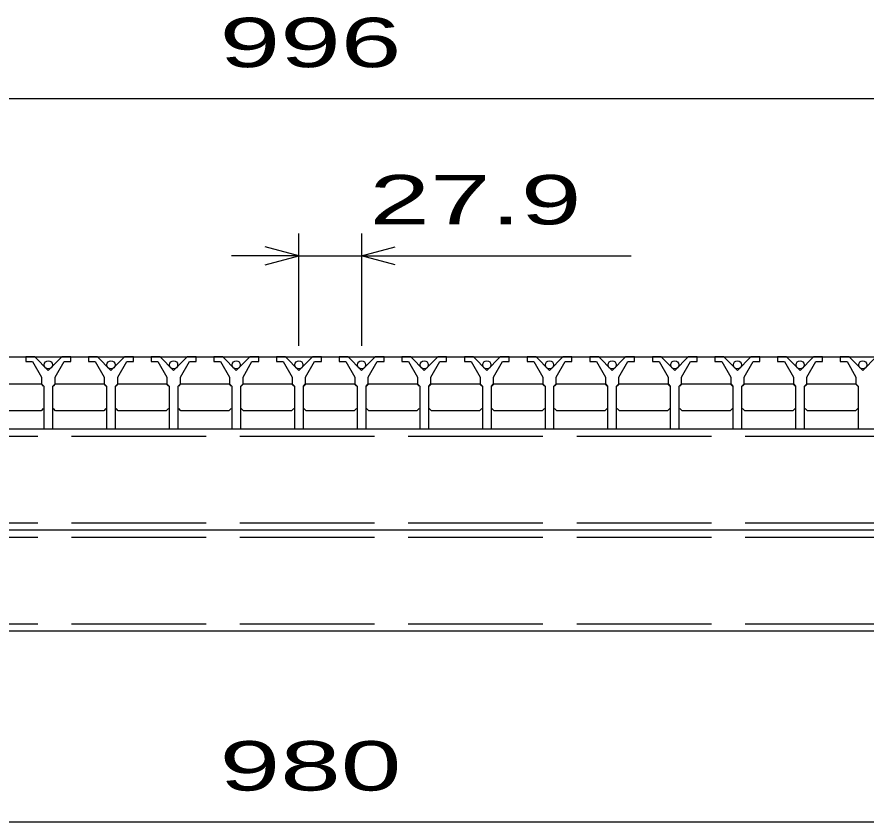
# Model space of a CAD drawing. Units: millimetres, scale not verified. Extents: x -1820 to 1736, y -1282 to 1048.
# Drawn here: x -1055.2 to -676.7, y -792.5 to -434.2 of the extents above; entities that cross this region are included whole.
import ezdxf
from ezdxf.enums import TextEntityAlignment as Align

# ---------------------------------------------------------------- set-up
doc = ezdxf.new("R2010")
doc.units = ezdxf.units.MM
doc.header["$LTSCALE"] = 10
doc.linetypes.add('DASHED', pattern=[7.5, 6, -1.5])
doc.layers.add('CADPAC_LAYER_0016', color=3, linetype='Continuous', lineweight=25)
doc.layers.add('CADPAC_LAYER_0022', color=2, linetype='Continuous', lineweight=25)
doc.styles.add('ベクトル', font='')
doc.styles.get('ベクトル').set_extended_font_data('ベクトル')

msp = doc.modelspace()

# ---------------------------------------------------------------- linework, layer by layer
at = {"layer": 'CADPAC_LAYER_0016'}
for p, q in [((-1414, -585.5), (-418, -585.5)), ((-1047.3, -585.5), (-1051.3, -585.5)), ((-1051.3, -585.5), (-1051.3, -587.5)), ((-1041.3, -591.5), (-1047.3, -585.5)), ((-1035.3, -585.5), (-1041.3, -591.5)), ((-1031.3, -585.5), (-1035.3, -585.5)), ((-1031.3, -587.5), (-1031.3, -585.5)), ((-1019.4, -585.5), (-1023.4, -585.5)), ((-1023.4, -585.5), (-1023.4, -587.5)), ((-1013.4, -591.5), (-1019.4, -585.5)), ((-1007.4, -585.5), (-1013.4, -591.5)), ((-1003.4, -585.5), (-1007.4, -585.5)), ((-1003.4, -587.5), (-1003.4, -585.5)), ((-991.5, -585.5), (-995.5, -585.5)), ((-995.5, -585.5), (-995.5, -587.5)), ((-985.5, -591.5), (-991.5, -585.5)), ((-979.5, -585.5), (-985.5, -591.5)), ((-975.5, -585.5), (-979.5, -585.5)), ((-975.5, -587.5), (-975.5, -585.5)), ((-963.6, -585.5), (-967.6, -585.5)), ((-967.6, -585.5), (-967.6, -587.5)), ((-957.6, -591.5), (-963.6, -585.5)), ((-951.6, -585.5), (-957.6, -591.5)), ((-947.6, -585.5), (-951.6, -585.5)), ((-947.6, -587.5), (-947.6, -585.5)), ((-935.7, -585.5), (-939.7, -585.5)), ((-939.7, -585.5), (-939.7, -587.5)), ((-929.7, -591.5), (-935.7, -585.5)), ((-923.7, -585.5), (-929.7, -591.5)), ((-919.7, -585.5), (-923.7, -585.5)), ((-919.7, -587.5), (-919.7, -585.5)), ((-907.8, -585.5), (-911.8, -585.5)), ((-911.8, -585.5), (-911.8, -587.5)), ((-901.8, -591.5), (-907.8, -585.5)), ((-895.8, -585.5), (-901.8, -591.5)), ((-891.8, -585.5), (-895.8, -585.5)), ((-891.8, -587.5), (-891.8, -585.5)), ((-879.9, -585.5), (-883.9, -585.5)), ((-883.9, -585.5), (-883.9, -587.5)), ((-873.9, -591.5), (-879.9, -585.5)), ((-867.9, -585.5), (-873.9, -591.5)), ((-863.9, -585.5), (-867.9, -585.5)), ((-863.9, -587.5), (-863.9, -585.5)), ((-852, -585.5), (-856, -585.5)), ((-856, -585.5), (-856, -587.5)), ((-846, -591.5), (-852, -585.5)), ((-840, -585.5), (-846, -591.5)), ((-836, -585.5), (-840, -585.5)), ((-836, -587.5), (-836, -585.5)), ((-824.1, -585.5), (-828.1, -585.5)), ((-828.1, -585.5), (-828.1, -587.5)), ((-818.1, -591.5), (-824.1, -585.5)), ((-812.1, -585.5), (-818.1, -591.5)), ((-808.1, -585.5), (-812.1, -585.5)), ((-808.1, -587.5), (-808.1, -585.5)), ((-796.2, -585.5), (-800.2, -585.5)), ((-800.2, -585.5), (-800.2, -587.5)), ((-790.2, -591.5), (-796.2, -585.5)), ((-784.2, -585.5), (-790.2, -591.5)), ((-780.2, -585.5), (-784.2, -585.5)), ((-780.2, -587.5), (-780.2, -585.5)), ((-768.3, -585.5), (-772.3, -585.5)), ((-772.3, -585.5), (-772.3, -587.5)), ((-762.3, -591.5), (-768.3, -585.5)), ((-756.3, -585.5), (-762.3, -591.5)), ((-752.3, -585.5), (-756.3, -585.5)), ((-752.3, -587.5), (-752.3, -585.5)), ((-740.4, -585.5), (-744.4, -585.5)), ((-744.4, -585.5), (-744.4, -587.5)), ((-734.4, -591.5), (-740.4, -585.5)), ((-728.4, -585.5), (-734.4, -591.5)), ((-724.4, -585.5), (-728.4, -585.5)), ((-724.4, -587.5), (-724.4, -585.5)), ((-712.5, -585.5), (-716.5, -585.5)), ((-716.5, -585.5), (-716.5, -587.5)), ((-706.5, -591.5), (-712.5, -585.5)), ((-700.5, -585.5), (-706.5, -591.5)), ((-696.5, -585.5), (-700.5, -585.5)), ((-696.5, -587.5), (-696.5, -585.5)), ((-684.6, -585.5), (-688.6, -585.5)), ((-688.6, -585.5), (-688.6, -587.5)), ((-678.6, -591.5), (-684.6, -585.5)), ((-672.6, -585.5), (-678.6, -591.5)), ((-1051.3, -587.5), (-1048.3, -587.5)), ((-1048.3, -587.5), (-1044.3, -594.5)), ((-1038.3, -594.5), (-1034.3, -587.5)), ((-1034.3, -587.5), (-1031.3, -587.5)), ((-1023.4, -587.5), (-1020.4, -587.5)), ((-1020.4, -587.5), (-1016.4, -594.5)), ((-1010.4, -594.5), (-1006.4, -587.5)), ((-1006.4, -587.5), (-1003.4, -587.5)), ((-995.5, -587.5), (-992.5, -587.5)), ((-992.5, -587.5), (-988.5, -594.5)), ((-982.5, -594.5), (-978.5, -587.5)), ((-978.5, -587.5), (-975.5, -587.5)), ((-967.6, -587.5), (-964.6, -587.5)), ((-964.6, -587.5), (-960.6, -594.5)), ((-954.6, -594.5), (-950.6, -587.5)), ((-950.6, -587.5), (-947.6, -587.5)), ((-939.7, -587.5), (-936.7, -587.5)), ((-936.7, -587.5), (-932.7, -594.5)), ((-926.7, -594.5), (-922.7, -587.5)), ((-922.7, -587.5), (-919.7, -587.5)), ((-911.8, -587.5), (-908.8, -587.5)), ((-908.8, -587.5), (-904.8, -594.5)), ((-898.8, -594.5), (-894.8, -587.5)), ((-894.8, -587.5), (-891.8, -587.5)), ((-883.9, -587.5), (-880.9, -587.5)), ((-880.9, -587.5), (-876.9, -594.5)), ((-870.9, -594.5), (-866.9, -587.5)), ((-866.9, -587.5), (-863.9, -587.5)), ((-856, -587.5), (-853, -587.5)), ((-853, -587.5), (-849, -594.5)), ((-843, -594.5), (-839, -587.5)), ((-839, -587.5), (-836, -587.5)), ((-828.1, -587.5), (-825.1, -587.5)), ((-825.1, -587.5), (-821.1, -594.5)), ((-815.1, -594.5), (-811.1, -587.5)), ((-811.1, -587.5), (-808.1, -587.5)), ((-800.2, -587.5), (-797.2, -587.5)), ((-797.2, -587.5), (-793.2, -594.5)), ((-787.2, -594.5), (-783.2, -587.5)), ((-783.2, -587.5), (-780.2, -587.5)), ((-772.3, -587.5), (-769.3, -587.5)), ((-769.3, -587.5), (-765.3, -594.5)), ((-759.3, -594.5), (-755.3, -587.5)), ((-755.3, -587.5), (-752.3, -587.5)), ((-744.4, -587.5), (-741.4, -587.5)), ((-741.4, -587.5), (-737.4, -594.5)), ((-731.4, -594.5), (-727.4, -587.5)), ((-727.4, -587.5), (-724.4, -587.5)), ((-716.5, -587.5), (-713.5, -587.5)), ((-713.5, -587.5), (-709.5, -594.5)), ((-703.5, -594.5), (-699.5, -587.5)), ((-699.5, -587.5), (-696.5, -587.5)), ((-688.6, -587.5), (-685.6, -587.5)), ((-685.6, -587.5), (-681.6, -594.5)), ((-1065.95, -597.5), (-1044.55, -597.5)), ((-1044.55, -597.5), (-1043.55, -598.5)), ((-1044.3, -594.5), (-1044.3, -597.5)), ((-1044.3, -597.5), (-1043.3, -598.5)), ((-1039.3, -598.5), (-1038.3, -597.5)), ((-1039.05, -598.5), (-1038.05, -597.5)), ((-1038.3, -597.5), (-1038.3, -594.5)), ((-1038.05, -597.5), (-1016.65, -597.5)), ((-1016.65, -597.5), (-1015.65, -598.5)), ((-1016.4, -594.5), (-1016.4, -597.5)), ((-1016.4, -597.5), (-1015.4, -598.5)), ((-1011.4, -598.5), (-1010.4, -597.5)), ((-1011.15, -598.5), (-1010.15, -597.5)), ((-1010.4, -597.5), (-1010.4, -594.5)), ((-1010.15, -597.5), (-988.75, -597.5)), ((-988.75, -597.5), (-987.75, -598.5)), ((-988.5, -594.5), (-988.5, -597.5)), ((-988.5, -597.5), (-987.5, -598.5)), ((-983.5, -598.5), (-982.5, -597.5)), ((-983.25, -598.5), (-982.25, -597.5)), ((-982.5, -597.5), (-982.5, -594.5)), ((-982.25, -597.5), (-960.85, -597.5)), ((-960.85, -597.5), (-959.85, -598.5)), ((-960.6, -594.5), (-960.6, -597.5)), ((-960.6, -597.5), (-959.6, -598.5)), ((-955.6, -598.5), (-954.6, -597.5)), ((-955.35, -598.5), (-954.35, -597.5)), ((-954.6, -597.5), (-954.6, -594.5)), ((-954.35, -597.5), (-932.95, -597.5)), ((-932.95, -597.5), (-931.95, -598.5)), ((-932.7, -594.5), (-932.7, -597.5)), ((-932.7, -597.5), (-931.7, -598.5)), ((-927.7, -598.5), (-926.7, -597.5)), ((-927.45, -598.5), (-926.45, -597.5)), ((-926.7, -597.5), (-926.7, -594.5)), ((-926.45, -597.5), (-905.05, -597.5)), ((-905.05, -597.5), (-904.05, -598.5)), ((-904.8, -594.5), (-904.8, -597.5)), ((-904.8, -597.5), (-903.8, -598.5)), ((-899.8, -598.5), (-898.8, -597.5)), ((-899.55, -598.5), (-898.55, -597.5)), ((-898.8, -597.5), (-898.8, -594.5)), ((-898.55, -597.5), (-877.15, -597.5)), ((-877.15, -597.5), (-876.15, -598.5)), ((-876.9, -594.5), (-876.9, -597.5)), ((-876.9, -597.5), (-875.9, -598.5)), ((-871.9, -598.5), (-870.9, -597.5)), ((-871.65, -598.5), (-870.65, -597.5)), ((-870.9, -597.5), (-870.9, -594.5)), ((-870.65, -597.5), (-849.25, -597.5)), ((-849.25, -597.5), (-848.25, -598.5)), ((-849, -594.5), (-849, -597.5)), ((-849, -597.5), (-848, -598.5)), ((-844, -598.5), (-843, -597.5)), ((-843.75, -598.5), (-842.75, -597.5)), ((-843, -597.5), (-843, -594.5)), ((-842.75, -597.5), (-821.35, -597.5)), ((-821.35, -597.5), (-820.35, -598.5)), ((-821.1, -594.5), (-821.1, -597.5)), ((-821.1, -597.5), (-820.1, -598.5)), ((-816.1, -598.5), (-815.1, -597.5)), ((-815.85, -598.5), (-814.85, -597.5)), ((-815.1, -597.5), (-815.1, -594.5)), ((-814.85, -597.5), (-793.45, -597.5)), ((-793.45, -597.5), (-792.45, -598.5)), ((-793.2, -594.5), (-793.2, -597.5)), ((-793.2, -597.5), (-792.2, -598.5)), ((-788.2, -598.5), (-787.2, -597.5)), ((-787.95, -598.5), (-786.95, -597.5)), ((-787.2, -597.5), (-787.2, -594.5)), ((-786.95, -597.5), (-765.55, -597.5)), ((-765.55, -597.5), (-764.55, -598.5)), ((-765.3, -594.5), (-765.3, -597.5)), ((-765.3, -597.5), (-764.3, -598.5)), ((-760.3, -598.5), (-759.3, -597.5)), ((-760.05, -598.5), (-759.05, -597.5)), ((-759.3, -597.5), (-759.3, -594.5)), ((-759.05, -597.5), (-737.65, -597.5)), ((-737.65, -597.5), (-736.65, -598.5)), ((-737.4, -594.5), (-737.4, -597.5)), ((-737.4, -597.5), (-736.4, -598.5)), ((-732.4, -598.5), (-731.4, -597.5)), ((-732.15, -598.5), (-731.15, -597.5)), ((-731.4, -597.5), (-731.4, -594.5)), ((-731.15, -597.5), (-709.75, -597.5)), ((-709.75, -597.5), (-708.75, -598.5)), ((-709.5, -594.5), (-709.5, -597.5)), ((-709.5, -597.5), (-708.5, -598.5)), ((-704.5, -598.5), (-703.5, -597.5)), ((-704.25, -598.5), (-703.25, -597.5)), ((-703.5, -597.5), (-703.5, -594.5)), ((-703.25, -597.5), (-681.85, -597.5)), ((-681.85, -597.5), (-680.85, -598.5)), ((-681.6, -594.5), (-681.6, -597.5)), ((-681.6, -597.5), (-680.6, -598.5)), ((-1043.3, -598.5), (-1043.3, -617.5)), ((-1039.3, -617.5), (-1039.3, -598.5)), ((-1015.4, -598.5), (-1015.4, -617.5)), ((-1011.4, -617.5), (-1011.4, -598.5)), ((-987.5, -598.5), (-987.5, -617.5)), ((-983.5, -617.5), (-983.5, -598.5)), ((-959.6, -598.5), (-959.6, -617.5)), ((-955.6, -617.5), (-955.6, -598.5)), ((-931.7, -598.5), (-931.7, -617.5)), ((-927.7, -617.5), (-927.7, -598.5)), ((-903.8, -598.5), (-903.8, -617.5)), ((-899.8, -617.5), (-899.8, -598.5)), ((-875.9, -598.5), (-875.9, -617.5)), ((-871.9, -617.5), (-871.9, -598.5)), ((-848, -598.5), (-848, -617.5)), ((-844, -617.5), (-844, -598.5)), ((-820.1, -598.5), (-820.1, -617.5)), ((-816.1, -617.5), (-816.1, -598.5)), ((-792.2, -598.5), (-792.2, -617.5)), ((-788.2, -617.5), (-788.2, -598.5)), ((-764.3, -598.5), (-764.3, -617.5)), ((-760.3, -617.5), (-760.3, -598.5)), ((-736.4, -598.5), (-736.4, -617.5)), ((-732.4, -617.5), (-732.4, -598.5)), ((-708.5, -598.5), (-708.5, -617.5)), ((-704.5, -617.5), (-704.5, -598.5)), ((-680.6, -598.5), (-680.6, -617.5)), ((-1043.55, -608.5), (-1044.55, -609.5)), ((-1038.05, -609.5), (-1039.05, -608.5)), ((-1015.65, -608.5), (-1016.65, -609.5)), ((-1010.15, -609.5), (-1011.15, -608.5)), ((-987.75, -608.5), (-988.75, -609.5)), ((-982.25, -609.5), (-983.25, -608.5)), ((-959.85, -608.5), (-960.85, -609.5)), ((-954.35, -609.5), (-955.35, -608.5)), ((-931.95, -608.5), (-932.95, -609.5)), ((-926.45, -609.5), (-927.45, -608.5)), ((-904.05, -608.5), (-905.05, -609.5)), ((-898.55, -609.5), (-899.55, -608.5)), ((-876.15, -608.5), (-877.15, -609.5)), ((-870.65, -609.5), (-871.65, -608.5)), ((-848.25, -608.5), (-849.25, -609.5)), ((-842.75, -609.5), (-843.75, -608.5)), ((-820.35, -608.5), (-821.35, -609.5)), ((-814.85, -609.5), (-815.85, -608.5)), ((-792.45, -608.5), (-793.45, -609.5)), ((-786.95, -609.5), (-787.95, -608.5)), ((-764.55, -608.5), (-765.55, -609.5)), ((-759.05, -609.5), (-760.05, -608.5)), ((-736.65, -608.5), (-737.65, -609.5)), ((-731.15, -609.5), (-732.15, -608.5)), ((-708.75, -608.5), (-709.75, -609.5)), ((-703.25, -609.5), (-704.25, -608.5)), ((-680.85, -608.5), (-681.85, -609.5)), ((-1044.55, -609.5), (-1065.95, -609.5)), ((-1016.65, -609.5), (-1038.05, -609.5)), ((-988.75, -609.5), (-1010.15, -609.5)), ((-960.85, -609.5), (-982.25, -609.5)), ((-932.95, -609.5), (-954.35, -609.5)), ((-905.05, -609.5), (-926.45, -609.5)), ((-877.15, -609.5), (-898.55, -609.5)), ((-849.25, -609.5), (-870.65, -609.5)), ((-821.35, -609.5), (-842.75, -609.5)), ((-793.45, -609.5), (-814.85, -609.5)), ((-765.55, -609.5), (-786.95, -609.5)), ((-737.65, -609.5), (-759.05, -609.5)), ((-709.75, -609.5), (-731.15, -609.5)), ((-681.85, -609.5), (-703.25, -609.5)), ((-1406.25, -617.5), (-425.75, -617.5)), ((-1406, -617.5), (-426, -617.5)), ((-1043.3, -617.5), (-1039.3, -617.5)), ((-1015.4, -617.5), (-1011.4, -617.5)), ((-987.5, -617.5), (-983.5, -617.5)), ((-959.6, -617.5), (-955.6, -617.5)), ((-931.7, -617.5), (-927.7, -617.5)), ((-903.8, -617.5), (-899.8, -617.5)), ((-875.9, -617.5), (-871.9, -617.5)), ((-848, -617.5), (-844, -617.5)), ((-820.1, -617.5), (-816.1, -617.5)), ((-792.2, -617.5), (-788.2, -617.5)), ((-764.3, -617.5), (-760.3, -617.5)), ((-736.4, -617.5), (-732.4, -617.5)), ((-708.5, -617.5), (-704.5, -617.5)), ((-680.6, -617.5), (-676.6, -617.5)), ((-1406, -662.5), (-426, -662.5)), ((-426, -707.5), (-1406, -707.5))]:
    msp.add_line(p, q, dxfattribs=at)
at = {"layer": 'CADPAC_LAYER_0016', "linetype": 'DASHED'}
for p, q in [((-1406, -620.7), (-426, -620.7)), ((-1406, -659.3), (-426, -659.3)), ((-1406, -665.7), (-426, -665.7)), ((-1406, -704.3), (-426, -704.3))]:
    msp.add_line(p, q, dxfattribs=at)
at = {"layer": 'CADPAC_LAYER_0016'}
for centre in [(-1041.3, -589), (-1013.4, -589), (-985.5, -589), (-957.6, -589), (-929.7, -589), (-901.8, -589), (-873.9, -589), (-846, -589), (-818.1, -589), (-790.2, -589), (-762.3, -589), (-734.4, -589), (-706.5, -589), (-678.6, -589)]:
    msp.add_circle(centre, 1.8, dxfattribs=at)
at = {"layer": 'CADPAC_LAYER_0022', "color": 4}
for p, q in [((-1414, -470.5), (-418, -470.5)), ((-929.7, -580.5), (-929.7, -530.5)), ((-901.8, -530.5), (-901.8, -580.5)), ((-929.7, -540.5), (-944.7, -536.5)), ((-901.8, -540.5), (-886.8, -536.5)), ((-929.7, -540.5), (-959.7, -540.5)), ((-944.7, -544.5), (-929.7, -540.5)), ((-929.7, -540.5), (-901.8, -540.5)), ((-886.8, -544.5), (-901.8, -540.5)), ((-901.8, -540.5), (-781.8, -540.5)), ((-1406, -792.5), (-426, -792.5))]:
    msp.add_line(p, q, dxfattribs=at)

# ---------------------------------------------------------------- texts
at = {"layer": 'CADPAC_LAYER_0022', "style": 'ベクトル', "width": 1.65}
for s, p in [(' 996 ', (-978.5, -445.5)), (' 27.9 ', (-911.8, -515.5)), (' 980 ', (-978.5, -767.5))]:
    msp.add_text(s, height=21.99, dxfattribs=at).set_placement(p, align=Align.MIDDLE_LEFT)

doc.saveas('drawing.dxf')
